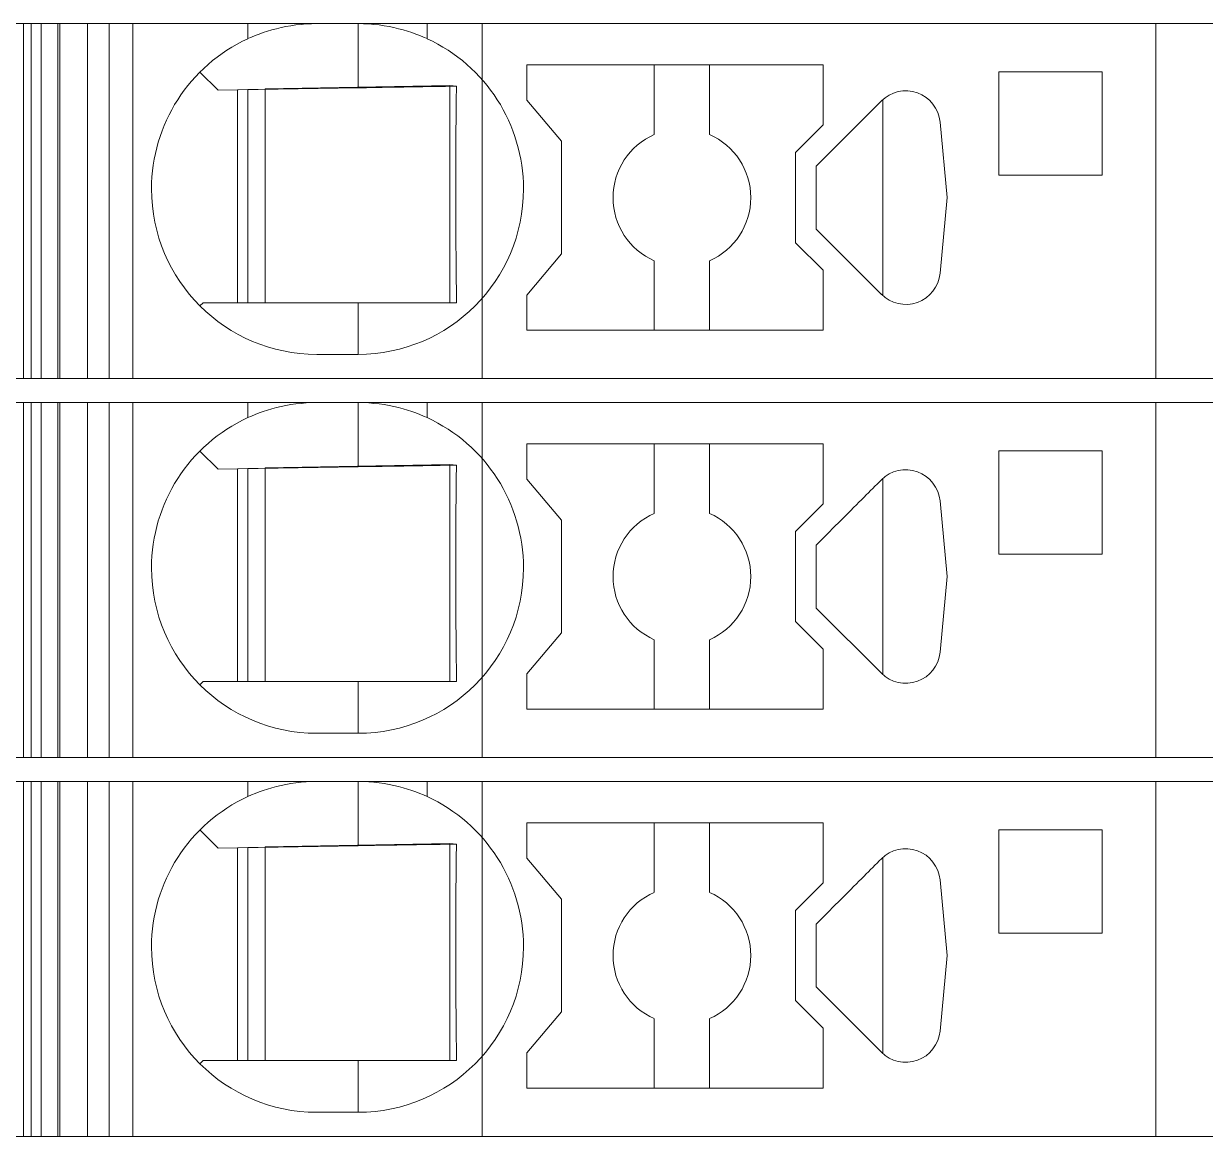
# Model space of a CAD drawing. Header units: millimetres. Extents: x 0 to 2100, y 0 to 1485.
# Drawn here: x 1240.89 to 1258.05, y 717.35 to 733.5 of the extents above; entities that cross this region are included whole.
import ezdxf
from ezdxf.enums import TextEntityAlignment as Align

# ---------------------------------------------------------------- set-up
doc = ezdxf.new("R2010")
doc.units = ezdxf.units.MM
for name, color, linetype, lineweight in [('EPLAN309', 5, 'Continuous', 5), ('EPLAN493', 5, 'Continuous', 5), ('MAIN-1', 7, 'Continuous', 5), ('MAIN-2', 7, 'Continuous', 5)]:
    doc.layers.add(name, color=color, linetype=linetype, lineweight=lineweight)
doc.styles.add('Tahoma', font='')
doc.styles.get('Tahoma').set_extended_font_data('Tahoma')

# ---------------------------------------------------------------- blocks, each defined once
blk = doc.blocks.new('EPLSYM_LibrarySPECIAL_Symbol12_Variant0_Placement8_12')
at = {"layer": 'EPLAN309', "lineweight": 13, "ltscale": 20}
blk.add_lwpolyline([(0, -5.15), (68.15, -5.15), (68.15, 0), (0, 0)], close=True, dxfattribs=at)
at = {"layer": 'EPLAN493', "color": 5, "style": 'Tahoma'}
blk.add_attdef('17_20450', text='', height=2.93475, dxfattribs=at).set_placement((0, -27.293475), align=Align.MIDDLE_RIGHT)
blk = doc.blocks.new('EPLSYM_LibrarySPECIAL_Symbol12_Variant0_Placement8_13')
at = {"layer": 'EPLAN309', "lineweight": 13, "ltscale": 20}
blk.add_lwpolyline([(0, -5.15), (68.15, -5.15), (68.15, 0), (0, 0)], close=True, dxfattribs=at)
at = {"layer": 'EPLAN493', "color": 5, "style": 'Tahoma'}
blk.add_attdef('17_20450', text='', height=2.93475, dxfattribs=at).set_placement((0, -27.293475), align=Align.MIDDLE_RIGHT)
blk = doc.blocks.new('EPLSYM_LibrarySPECIAL_Symbol12_Variant0_Placement8_14')
at = {"layer": 'EPLAN309', "lineweight": 13, "ltscale": 20}
blk.add_lwpolyline([(0, -5.15), (68.15, -5.15), (68.15, 0), (0, 0)], close=True, dxfattribs=at)
at = {"layer": 'EPLAN493', "color": 5, "style": 'Tahoma'}
blk.add_attdef('17_20450', text='', height=2.93475, dxfattribs=at).set_placement((0, -27.293475), align=Align.MIDDLE_RIGHT)

msp = doc.modelspace()

# ---------------------------------------------------------------- linework, layer by layer
at = {"layer": 'MAIN-1'}
for p, q in [((1241.001, 733.5), (1240.893, 733.5)), ((1240.893, 728.35), (1240.893, 733.5)), ((1241.001, 733.5), (1244.15, 733.5)), ((1241.001, 728.35), (1241.001, 733.5)), ((1244.15, 733.5), (1245.15, 733.5)), ((1244.15, 733.5), (1244.15, 733.282)), ((1244.631, 733.443), (1244.701, 733.458)), ((1244.701, 733.458), (1244.772, 733.47)), ((1244.772, 733.47), (1244.846, 733.481)), ((1244.846, 733.481), (1244.921, 733.489)), ((1244.921, 733.489), (1244.997, 733.495)), ((1244.997, 733.495), (1245.073, 733.499)), ((1245.073, 733.499), (1245.15, 733.5)), ((1245.75, 733.5), (1245.15, 733.5)), ((1245.827, 733.499), (1245.75, 733.5)), ((1246.75, 733.5), (1245.75, 733.5)), ((1245.75, 732.568), (1245.75, 733.5)), ((1245.903, 733.495), (1245.827, 733.499)), ((1245.979, 733.489), (1245.903, 733.495)), ((1246.054, 733.481), (1245.979, 733.489)), ((1246.128, 733.47), (1246.054, 733.481)), ((1246.199, 733.458), (1246.128, 733.47)), ((1246.269, 733.443), (1246.199, 733.458)), ((1246.75, 733.5), (1257.332, 733.5)), ((1246.75, 733.5), (1246.75, 733.282)), ((1258.05, 733.5), (1257.332, 733.5)), ((1257.332, 728.35), (1257.332, 733.5)), ((1244.15, 733.282), (1244.202, 733.305)), ((1244.202, 733.305), (1244.256, 733.327)), ((1244.256, 733.327), (1244.313, 733.349)), ((1244.313, 733.349), (1244.372, 733.37)), ((1244.372, 733.37), (1244.433, 733.39)), ((1244.433, 733.39), (1244.497, 733.409)), ((1244.497, 733.409), (1244.563, 733.427)), ((1244.563, 733.427), (1244.631, 733.443)), ((1246.337, 733.427), (1246.269, 733.443)), ((1246.403, 733.409), (1246.337, 733.427)), ((1246.467, 733.39), (1246.403, 733.409)), ((1246.528, 733.37), (1246.467, 733.39)), ((1246.587, 733.349), (1246.528, 733.37)), ((1246.644, 733.327), (1246.587, 733.349)), ((1246.698, 733.305), (1246.644, 733.327)), ((1246.75, 733.282), (1246.698, 733.305)), ((1243.453, 732.797), (1243.717, 732.533)), ((1248.2, 732.9), (1248.2, 732.389)), ((1252.5, 732.9), (1248.2, 732.9)), ((1250.05, 732.9), (1250.05, 731.892)), ((1250.85, 731.892), (1250.85, 732.9)), ((1252.5, 732.029), (1252.5, 732.9)), ((1255.05, 732.8), (1255.05, 731.3)), ((1256.55, 732.8), (1255.05, 732.8)), ((1256.55, 731.3), (1256.55, 732.8)), ((1246.858, 732.587), (1246.774, 732.586)), ((1246.94, 732.588), (1246.858, 732.587)), ((1247.02, 732.59), (1246.94, 732.588)), ((1247.099, 732.591), (1247.02, 732.59)), ((1247.079, 729.45), (1247.079, 732.591)), ((1247.176, 732.592), (1247.099, 732.591)), ((1247.176, 732.522), (1247.176, 732.592)), ((1243.717, 732.533), (1245.75, 732.568)), ((1244, 729.45), (1244, 732.538)), ((1244.15, 732.54), (1244.15, 729.45)), ((1244.4, 729.45), (1244.4, 732.545)), ((1245.87, 732.57), (1245.75, 732.568)), ((1245.987, 732.572), (1245.87, 732.57)), ((1246.1, 732.574), (1245.987, 732.572)), ((1246.209, 732.576), (1246.1, 732.574)), ((1246.313, 732.578), (1246.209, 732.576)), ((1246.412, 732.579), (1246.313, 732.578)), ((1246.507, 732.581), (1246.412, 732.579)), ((1246.599, 732.583), (1246.507, 732.581)), ((1246.688, 732.584), (1246.599, 732.583)), ((1246.774, 732.586), (1246.688, 732.584)), ((1247.174, 732.377), (1247.175, 732.45)), ((1247.175, 732.45), (1247.176, 732.522)), ((1247.173, 732.303), (1247.174, 732.377)), ((1247.173, 732.227), (1247.173, 732.303)), ((1248.7, 731.793), (1248.2, 732.389)), ((1253.221, 732.253), (1253.19, 732.222)), ((1253.252, 732.285), (1253.221, 732.253)), ((1253.284, 732.316), (1253.252, 732.285)), ((1253.315, 732.347), (1253.284, 732.316)), ((1253.346, 732.379), (1253.315, 732.347)), ((1253.367, 732.398), (1253.367, 729.552)), ((1247.171, 732.07), (1247.172, 732.149)), ((1247.172, 732.149), (1247.173, 732.227)), ((1253.058, 732.09), (1253.021, 732.053)), ((1253.094, 732.126), (1253.058, 732.09)), ((1253.127, 732.159), (1253.094, 732.126)), ((1253.158, 732.191), (1253.127, 732.159)), ((1253.19, 732.222), (1253.158, 732.191)), ((1254.302, 730.975), (1254.198, 732.072)), ((1247.169, 731.817), (1247.17, 731.904)), ((1247.17, 731.988), (1247.171, 732.07)), ((1247.17, 731.904), (1247.17, 731.988)), ((1252.1, 731.629), (1252.5, 732.029)), ((1252.902, 731.934), (1252.823, 731.856)), ((1252.943, 731.975), (1252.902, 731.934)), ((1252.983, 732.015), (1252.943, 731.975)), ((1253.021, 732.053), (1252.983, 732.015)), ((1247.169, 731.726), (1247.169, 731.817)), ((1248.7, 730.157), (1248.7, 731.793)), ((1252.742, 731.774), (1252.658, 731.69)), ((1252.823, 731.856), (1252.742, 731.774)), ((1247.168, 731.632), (1247.169, 731.726)), ((1247.168, 731.534), (1247.168, 731.632)), ((1252.1, 731.629), (1252.1, 730.321)), ((1252.572, 731.604), (1252.486, 731.518)), ((1252.658, 731.69), (1252.572, 731.604)), ((1247.167, 731.431), (1247.168, 731.534)), ((1247.167, 731.324), (1247.167, 731.431)), ((1252.486, 731.518), (1252.4, 731.432)), ((1252.4, 731.302), (1252.4, 731.432)), ((1247.167, 731.213), (1247.167, 731.324)), ((1252.4, 731.171), (1252.4, 731.302)), ((1255.05, 731.3), (1256.55, 731.3)), ((1247.167, 731.1), (1247.167, 731.213)), ((1247.167, 730.979), (1247.167, 731.1)), ((1252.4, 731.04), (1252.4, 731.171)), ((1247.167, 730.861), (1247.167, 730.979)), ((1252.4, 730.91), (1252.4, 731.04)), ((1252.4, 730.779), (1252.4, 730.91)), ((1254.198, 729.878), (1254.302, 730.975)), ((1247.167, 730.747), (1247.167, 730.861)), ((1247.168, 730.638), (1247.167, 730.747)), ((1252.4, 730.648), (1252.4, 730.779)), ((1247.168, 730.534), (1247.168, 730.638)), ((1247.169, 730.434), (1247.168, 730.534)), ((1252.4, 730.518), (1252.4, 730.648)), ((1247.169, 730.339), (1247.169, 730.434)), ((1252.4, 730.518), (1253.346, 729.571)), ((1247.17, 730.248), (1247.169, 730.339)), ((1247.171, 730.159), (1247.17, 730.248)), ((1252.5, 729.921), (1252.1, 730.321)), ((1247.172, 730.073), (1247.171, 730.159)), ((1247.172, 729.99), (1247.172, 730.073)), ((1248.2, 729.561), (1248.7, 730.157)), ((1250.05, 729.05), (1250.05, 730.058)), ((1250.85, 729.05), (1250.85, 730.058)), ((1247.173, 729.908), (1247.172, 729.99)), ((1247.174, 729.829), (1247.173, 729.908)), ((1252.5, 729.05), (1252.5, 729.921)), ((1247.175, 729.75), (1247.174, 729.829)), ((1247.176, 729.674), (1247.175, 729.75)), ((1247.176, 729.598), (1247.176, 729.674)), ((1247.177, 729.524), (1247.176, 729.598)), ((1247.178, 729.45), (1247.177, 729.524)), ((1248.2, 729.561), (1248.2, 729.05)), ((1243.5, 729.45), (1243.453, 729.403)), ((1243.5, 729.45), (1245.75, 729.45)), ((1245.75, 729.45), (1245.842, 729.45)), ((1245.75, 729.45), (1245.75, 728.7)), ((1245.842, 729.45), (1245.933, 729.45)), ((1245.933, 729.45), (1246.023, 729.45)), ((1246.023, 729.45), (1246.11, 729.45)), ((1246.11, 729.45), (1246.195, 729.45)), ((1246.195, 729.45), (1246.278, 729.45)), ((1246.278, 729.45), (1246.358, 729.45)), ((1246.358, 729.45), (1246.436, 729.45)), ((1246.436, 729.45), (1246.511, 729.45)), ((1246.511, 729.45), (1246.585, 729.45)), ((1246.585, 729.45), (1246.657, 729.45)), ((1246.657, 729.45), (1246.726, 729.45)), ((1246.726, 729.45), (1246.795, 729.45)), ((1246.795, 729.45), (1246.861, 729.45)), ((1246.861, 729.45), (1246.927, 729.45)), ((1246.927, 729.45), (1246.991, 729.45)), ((1246.991, 729.45), (1247.055, 729.45)), ((1247.055, 729.45), (1247.117, 729.45)), ((1247.117, 729.45), (1247.178, 729.45)), ((1252.5, 729.05), (1248.2, 729.05)), ((1245.75, 728.7), (1245.15, 728.7)), ((1241.001, 728.35), (1240.893, 728.35)), ((1241.001, 728.35), (1257.332, 728.35)), ((1258.05, 728.35), (1257.332, 728.35)), ((1241.001, 728), (1240.893, 728)), ((1240.893, 722.85), (1240.893, 728)), ((1241.001, 728), (1244.15, 728)), ((1241.001, 722.85), (1241.001, 728)), ((1244.15, 728), (1245.15, 728)), ((1244.15, 728), (1244.15, 727.782)), ((1244.631, 727.943), (1244.701, 727.958)), ((1244.701, 727.958), (1244.772, 727.97)), ((1244.772, 727.97), (1244.846, 727.981)), ((1244.846, 727.981), (1244.921, 727.989)), ((1244.921, 727.989), (1244.997, 727.995)), ((1244.997, 727.995), (1245.073, 727.999)), ((1245.073, 727.999), (1245.15, 728)), ((1245.75, 728), (1245.15, 728)), ((1245.827, 727.999), (1245.75, 728)), ((1246.75, 728), (1245.75, 728)), ((1245.75, 727.068), (1245.75, 728)), ((1245.903, 727.995), (1245.827, 727.999)), ((1245.979, 727.989), (1245.903, 727.995)), ((1246.054, 727.981), (1245.979, 727.989)), ((1246.128, 727.97), (1246.054, 727.981)), ((1246.199, 727.958), (1246.128, 727.97)), ((1246.269, 727.943), (1246.199, 727.958)), ((1246.75, 728), (1257.332, 728)), ((1246.75, 728), (1246.75, 727.782)), ((1258.05, 728), (1257.332, 728)), ((1257.332, 722.85), (1257.332, 728)), ((1244.15, 727.782), (1244.202, 727.805)), ((1244.202, 727.805), (1244.256, 727.827)), ((1244.256, 727.827), (1244.313, 727.849)), ((1244.313, 727.849), (1244.372, 727.87)), ((1244.372, 727.87), (1244.433, 727.89)), ((1244.433, 727.89), (1244.497, 727.909)), ((1244.497, 727.909), (1244.563, 727.927)), ((1244.563, 727.927), (1244.631, 727.943)), ((1246.337, 727.927), (1246.269, 727.943)), ((1246.403, 727.909), (1246.337, 727.927)), ((1246.467, 727.89), (1246.403, 727.909)), ((1246.528, 727.87), (1246.467, 727.89)), ((1246.587, 727.849), (1246.528, 727.87)), ((1246.644, 727.827), (1246.587, 727.849)), ((1246.698, 727.805), (1246.644, 727.827)), ((1246.75, 727.782), (1246.698, 727.805)), ((1243.453, 727.297), (1243.717, 727.033)), ((1248.2, 727.4), (1248.2, 726.889)), ((1252.5, 727.4), (1248.2, 727.4)), ((1250.05, 727.4), (1250.05, 726.392)), ((1250.85, 726.392), (1250.85, 727.4)), ((1252.5, 726.529), (1252.5, 727.4)), ((1255.05, 727.3), (1255.05, 725.8)), ((1256.55, 727.3), (1255.05, 727.3)), ((1256.55, 725.8), (1256.55, 727.3)), ((1243.717, 727.033), (1245.75, 727.068)), ((1244, 723.95), (1244, 727.038)), ((1244.15, 727.04), (1244.15, 723.95)), ((1244.4, 723.95), (1244.4, 727.045)), ((1245.87, 727.07), (1245.75, 727.068)), ((1245.987, 727.072), (1245.87, 727.07)), ((1246.1, 727.074), (1245.987, 727.072)), ((1246.209, 727.076), (1246.1, 727.074)), ((1246.313, 727.078), (1246.209, 727.076)), ((1246.412, 727.079), (1246.313, 727.078)), ((1246.507, 727.081), (1246.412, 727.079)), ((1246.599, 727.083), (1246.507, 727.081)), ((1246.688, 727.084), (1246.599, 727.083)), ((1246.774, 727.086), (1246.688, 727.084)), ((1246.858, 727.087), (1246.774, 727.086)), ((1246.94, 727.088), (1246.858, 727.087)), ((1247.02, 727.09), (1246.94, 727.088)), ((1247.099, 727.091), (1247.02, 727.09)), ((1247.079, 723.95), (1247.079, 727.091)), ((1247.176, 727.092), (1247.099, 727.091)), ((1247.174, 726.877), (1247.175, 726.95)), ((1247.175, 726.95), (1247.176, 727.022)), ((1247.176, 727.022), (1247.176, 727.092)), ((1247.173, 726.803), (1247.174, 726.877)), ((1247.173, 726.727), (1247.173, 726.803)), ((1248.7, 726.293), (1248.2, 726.889)), ((1253.221, 726.753), (1253.19, 726.722)), ((1253.252, 726.785), (1253.221, 726.753)), ((1253.284, 726.816), (1253.252, 726.785)), ((1253.315, 726.847), (1253.284, 726.816)), ((1253.346, 726.879), (1253.315, 726.847)), ((1253.367, 726.898), (1253.367, 724.052)), ((1247.171, 726.57), (1247.172, 726.649)), ((1247.172, 726.649), (1247.173, 726.727)), ((1253.058, 726.59), (1253.021, 726.553)), ((1253.094, 726.626), (1253.058, 726.59)), ((1253.127, 726.659), (1253.094, 726.626)), ((1253.158, 726.691), (1253.127, 726.659)), ((1253.19, 726.722), (1253.158, 726.691)), ((1247.17, 726.488), (1247.171, 726.57)), ((1247.17, 726.404), (1247.17, 726.488)), ((1252.1, 726.129), (1252.5, 726.529)), ((1252.902, 726.434), (1252.823, 726.356)), ((1252.943, 726.475), (1252.902, 726.434)), ((1252.983, 726.515), (1252.943, 726.475)), ((1253.021, 726.553), (1252.983, 726.515)), ((1254.302, 725.475), (1254.198, 726.572)), ((1247.169, 726.317), (1247.17, 726.404)), ((1247.169, 726.226), (1247.169, 726.317)), ((1248.7, 724.657), (1248.7, 726.293)), ((1252.742, 726.274), (1252.658, 726.19)), ((1252.823, 726.356), (1252.742, 726.274)), ((1247.168, 726.132), (1247.169, 726.226)), ((1247.168, 726.034), (1247.168, 726.132)), ((1252.1, 726.129), (1252.1, 724.821)), ((1252.572, 726.104), (1252.486, 726.018)), ((1252.658, 726.19), (1252.572, 726.104)), ((1247.167, 725.931), (1247.168, 726.034)), ((1247.167, 725.824), (1247.167, 725.931)), ((1252.486, 726.018), (1252.4, 725.932)), ((1252.4, 725.802), (1252.4, 725.932)), ((1247.167, 725.713), (1247.167, 725.824)), ((1252.4, 725.671), (1252.4, 725.802)), ((1255.05, 725.8), (1256.55, 725.8)), ((1247.167, 725.6), (1247.167, 725.713)), ((1247.167, 725.479), (1247.167, 725.6)), ((1252.4, 725.54), (1252.4, 725.671)), ((1247.167, 725.361), (1247.167, 725.479)), ((1252.4, 725.41), (1252.4, 725.54)), ((1252.4, 725.279), (1252.4, 725.41)), ((1254.198, 724.378), (1254.302, 725.475)), ((1247.167, 725.247), (1247.167, 725.361)), ((1247.168, 725.138), (1247.167, 725.247)), ((1252.4, 725.148), (1252.4, 725.279)), ((1247.168, 725.034), (1247.168, 725.138)), ((1252.4, 725.018), (1252.4, 725.148)), ((1247.169, 724.934), (1247.168, 725.034)), ((1247.169, 724.839), (1247.169, 724.934)), ((1252.4, 725.018), (1253.346, 724.071)), ((1247.17, 724.748), (1247.169, 724.839)), ((1247.171, 724.659), (1247.17, 724.748)), ((1252.5, 724.421), (1252.1, 724.821)), ((1247.172, 724.573), (1247.171, 724.659)), ((1247.172, 724.49), (1247.172, 724.573)), ((1248.2, 724.061), (1248.7, 724.657)), ((1250.05, 723.55), (1250.05, 724.558)), ((1250.85, 723.55), (1250.85, 724.558)), ((1247.173, 724.408), (1247.172, 724.49)), ((1247.174, 724.329), (1247.173, 724.408)), ((1252.5, 723.55), (1252.5, 724.421)), ((1247.175, 724.25), (1247.174, 724.329)), ((1247.176, 724.174), (1247.175, 724.25)), ((1247.176, 724.098), (1247.176, 724.174)), ((1247.177, 724.024), (1247.176, 724.098)), ((1247.178, 723.95), (1247.177, 724.024)), ((1248.2, 724.061), (1248.2, 723.55)), ((1243.5, 723.95), (1243.453, 723.903)), ((1243.5, 723.95), (1245.75, 723.95)), ((1245.75, 723.95), (1245.842, 723.95)), ((1245.75, 723.95), (1245.75, 723.2)), ((1245.842, 723.95), (1245.933, 723.95)), ((1245.933, 723.95), (1246.023, 723.95)), ((1246.023, 723.95), (1246.11, 723.95)), ((1246.11, 723.95), (1246.195, 723.95)), ((1246.195, 723.95), (1246.278, 723.95)), ((1246.278, 723.95), (1246.358, 723.95)), ((1246.358, 723.95), (1246.436, 723.95)), ((1246.436, 723.95), (1246.511, 723.95)), ((1246.511, 723.95), (1246.585, 723.95)), ((1246.585, 723.95), (1246.657, 723.95)), ((1246.657, 723.95), (1246.726, 723.95)), ((1246.726, 723.95), (1246.795, 723.95)), ((1246.795, 723.95), (1246.861, 723.95)), ((1246.861, 723.95), (1246.927, 723.95)), ((1246.927, 723.95), (1246.991, 723.95)), ((1246.991, 723.95), (1247.055, 723.95)), ((1247.055, 723.95), (1247.117, 723.95)), ((1247.117, 723.95), (1247.178, 723.95)), ((1252.5, 723.55), (1248.2, 723.55)), ((1245.75, 723.2), (1245.15, 723.2)), ((1241.001, 722.85), (1240.893, 722.85)), ((1241.001, 722.85), (1257.332, 722.85)), ((1258.05, 722.85), (1257.332, 722.85)), ((1241.001, 722.5), (1240.893, 722.5)), ((1240.893, 717.35), (1240.893, 722.5)), ((1241.001, 722.5), (1244.15, 722.5)), ((1241.001, 717.35), (1241.001, 722.5)), ((1244.15, 722.5), (1245.15, 722.5)), ((1244.15, 722.5), (1244.15, 722.282)), ((1244.701, 722.458), (1244.772, 722.47)), ((1244.772, 722.47), (1244.846, 722.481)), ((1244.846, 722.481), (1244.921, 722.489)), ((1244.921, 722.489), (1244.997, 722.495)), ((1244.997, 722.495), (1245.073, 722.499)), ((1245.073, 722.499), (1245.15, 722.5)), ((1245.75, 722.5), (1245.15, 722.5)), ((1245.827, 722.499), (1245.75, 722.5)), ((1246.75, 722.5), (1245.75, 722.5)), ((1245.75, 721.568), (1245.75, 722.5)), ((1245.903, 722.495), (1245.827, 722.499)), ((1245.979, 722.489), (1245.903, 722.495)), ((1246.054, 722.481), (1245.979, 722.489)), ((1246.128, 722.47), (1246.054, 722.481)), ((1246.199, 722.458), (1246.128, 722.47)), ((1246.75, 722.5), (1257.332, 722.5)), ((1246.75, 722.5), (1246.75, 722.282)), ((1258.05, 722.5), (1257.332, 722.5)), ((1257.332, 717.35), (1257.332, 722.5)), ((1244.15, 722.282), (1244.202, 722.305)), ((1244.202, 722.305), (1244.256, 722.327)), ((1244.256, 722.327), (1244.313, 722.349)), ((1244.313, 722.349), (1244.372, 722.37)), ((1244.372, 722.37), (1244.433, 722.39)), ((1244.433, 722.39), (1244.497, 722.409)), ((1244.497, 722.409), (1244.563, 722.427)), ((1244.563, 722.427), (1244.631, 722.443)), ((1244.631, 722.443), (1244.701, 722.458)), ((1246.269, 722.443), (1246.199, 722.458)), ((1246.337, 722.427), (1246.269, 722.443)), ((1246.403, 722.409), (1246.337, 722.427)), ((1246.467, 722.39), (1246.403, 722.409)), ((1246.528, 722.37), (1246.467, 722.39)), ((1246.587, 722.349), (1246.528, 722.37)), ((1246.644, 722.327), (1246.587, 722.349)), ((1246.698, 722.305), (1246.644, 722.327)), ((1246.75, 722.282), (1246.698, 722.305)), ((1243.453, 721.797), (1243.717, 721.533)), ((1248.2, 721.9), (1248.2, 721.389)), ((1252.5, 721.9), (1248.2, 721.9)), ((1250.05, 721.9), (1250.05, 720.892)), ((1250.85, 720.892), (1250.85, 721.9)), ((1252.5, 721.029), (1252.5, 721.9)), ((1255.05, 721.8), (1255.05, 720.3)), ((1256.55, 721.8), (1255.05, 721.8)), ((1256.55, 720.3), (1256.55, 721.8)), ((1243.717, 721.533), (1245.75, 721.568)), ((1244, 718.45), (1244, 721.538)), ((1244.15, 721.54), (1244.15, 718.45)), ((1244.4, 718.45), (1244.4, 721.545)), ((1245.87, 721.57), (1245.75, 721.568)), ((1245.987, 721.572), (1245.87, 721.57)), ((1246.1, 721.574), (1245.987, 721.572)), ((1246.209, 721.576), (1246.1, 721.574)), ((1246.313, 721.578), (1246.209, 721.576)), ((1246.412, 721.579), (1246.313, 721.578)), ((1246.507, 721.581), (1246.412, 721.579)), ((1246.599, 721.583), (1246.507, 721.581)), ((1246.688, 721.584), (1246.599, 721.583)), ((1246.774, 721.586), (1246.688, 721.584)), ((1246.858, 721.587), (1246.774, 721.586)), ((1246.94, 721.588), (1246.858, 721.587)), ((1247.02, 721.59), (1246.94, 721.588)), ((1247.099, 721.591), (1247.02, 721.59)), ((1247.079, 718.45), (1247.079, 721.591)), ((1247.176, 721.592), (1247.099, 721.591)), ((1247.174, 721.377), (1247.175, 721.45)), ((1247.175, 721.45), (1247.176, 721.522)), ((1247.176, 721.522), (1247.176, 721.592)), ((1247.173, 721.303), (1247.174, 721.377)), ((1247.173, 721.227), (1247.173, 721.303)), ((1248.7, 720.793), (1248.2, 721.389)), ((1253.252, 721.285), (1253.221, 721.253)), ((1253.284, 721.316), (1253.252, 721.285)), ((1253.315, 721.347), (1253.284, 721.316)), ((1253.346, 721.379), (1253.315, 721.347)), ((1253.367, 721.398), (1253.367, 718.552)), ((1247.171, 721.07), (1247.172, 721.149)), ((1247.172, 721.149), (1247.173, 721.227)), ((1253.094, 721.126), (1253.058, 721.09)), ((1253.127, 721.159), (1253.094, 721.126)), ((1253.158, 721.191), (1253.127, 721.159)), ((1253.19, 721.222), (1253.158, 721.191)), ((1253.221, 721.253), (1253.19, 721.222)), ((1247.17, 720.988), (1247.171, 721.07)), ((1247.17, 720.904), (1247.17, 720.988)), ((1252.1, 720.629), (1252.5, 721.029)), ((1252.902, 720.934), (1252.823, 720.856)), ((1252.943, 720.975), (1252.902, 720.934)), ((1252.983, 721.015), (1252.943, 720.975)), ((1253.021, 721.053), (1252.983, 721.015)), ((1253.058, 721.09), (1253.021, 721.053)), ((1254.302, 719.975), (1254.198, 721.072)), ((1247.169, 720.817), (1247.17, 720.904)), ((1247.169, 720.726), (1247.169, 720.817)), ((1248.7, 719.157), (1248.7, 720.793)), ((1252.742, 720.774), (1252.658, 720.69)), ((1252.823, 720.856), (1252.742, 720.774)), ((1247.168, 720.632), (1247.169, 720.726)), ((1247.168, 720.534), (1247.168, 720.632)), ((1252.1, 720.629), (1252.1, 719.321)), ((1252.572, 720.604), (1252.486, 720.518)), ((1252.658, 720.69), (1252.572, 720.604)), ((1247.167, 720.431), (1247.168, 720.534)), ((1247.167, 720.324), (1247.167, 720.431)), ((1252.486, 720.518), (1252.4, 720.432)), ((1252.4, 720.302), (1252.4, 720.432)), ((1247.167, 720.213), (1247.167, 720.324)), ((1252.4, 720.171), (1252.4, 720.302)), ((1255.05, 720.3), (1256.55, 720.3)), ((1247.167, 720.1), (1247.167, 720.213)), ((1247.167, 719.979), (1247.167, 720.1)), ((1252.4, 720.04), (1252.4, 720.171)), ((1247.167, 719.861), (1247.167, 719.979)), ((1252.4, 719.91), (1252.4, 720.04)), ((1252.4, 719.779), (1252.4, 719.91)), ((1254.198, 718.878), (1254.302, 719.975)), ((1247.167, 719.747), (1247.167, 719.861)), ((1247.168, 719.638), (1247.167, 719.747)), ((1252.4, 719.648), (1252.4, 719.779)), ((1247.168, 719.534), (1247.168, 719.638)), ((1252.4, 719.518), (1252.4, 719.648)), ((1247.169, 719.434), (1247.168, 719.534)), ((1247.169, 719.339), (1247.169, 719.434)), ((1252.4, 719.518), (1253.346, 718.571)), ((1247.17, 719.248), (1247.169, 719.339)), ((1247.171, 719.159), (1247.17, 719.248)), ((1252.5, 718.921), (1252.1, 719.321)), ((1247.172, 719.073), (1247.171, 719.159)), ((1247.172, 718.99), (1247.172, 719.073)), ((1248.2, 718.561), (1248.7, 719.157)), ((1250.05, 718.05), (1250.05, 719.058)), ((1250.85, 718.05), (1250.85, 719.058)), ((1247.173, 718.908), (1247.172, 718.99)), ((1247.174, 718.829), (1247.173, 718.908)), ((1252.5, 718.05), (1252.5, 718.921)), ((1247.175, 718.75), (1247.174, 718.829)), ((1247.176, 718.674), (1247.175, 718.75)), ((1247.176, 718.598), (1247.176, 718.674)), ((1247.177, 718.524), (1247.176, 718.598)), ((1247.178, 718.45), (1247.177, 718.524)), ((1248.2, 718.561), (1248.2, 718.05)), ((1243.5, 718.45), (1243.453, 718.403)), ((1243.5, 718.45), (1245.75, 718.45)), ((1245.75, 718.45), (1245.842, 718.45)), ((1245.75, 718.45), (1245.75, 717.7)), ((1245.842, 718.45), (1245.933, 718.45)), ((1245.933, 718.45), (1246.023, 718.45)), ((1246.023, 718.45), (1246.11, 718.45)), ((1246.11, 718.45), (1246.195, 718.45)), ((1246.195, 718.45), (1246.278, 718.45)), ((1246.278, 718.45), (1246.358, 718.45)), ((1246.358, 718.45), (1246.436, 718.45)), ((1246.436, 718.45), (1246.511, 718.45)), ((1246.511, 718.45), (1246.585, 718.45)), ((1246.585, 718.45), (1246.657, 718.45)), ((1246.657, 718.45), (1246.726, 718.45)), ((1246.726, 718.45), (1246.795, 718.45)), ((1246.795, 718.45), (1246.861, 718.45)), ((1246.861, 718.45), (1246.927, 718.45)), ((1246.927, 718.45), (1246.991, 718.45)), ((1246.991, 718.45), (1247.055, 718.45)), ((1247.055, 718.45), (1247.117, 718.45)), ((1247.117, 718.45), (1247.178, 718.45)), ((1252.5, 718.05), (1248.2, 718.05)), ((1245.75, 717.7), (1245.15, 717.7)), ((1241.001, 717.35), (1240.893, 717.35)), ((1241.001, 717.35), (1257.332, 717.35)), ((1258.05, 717.35), (1257.332, 717.35))]:
    msp.add_line(p, q, dxfattribs=at)
for centre, radius, start, end in [((1245.15, 731.1), 2.4, 114.6244, 180), ((1245.75, 731.1), 2.4, 0, 65.3756), ((1253.7, 732.025), 0.5, 5.4404, 135), ((1250.45, 730.975), 1, 113.5782, 180), ((1250.45, 730.975), 1, 0, 66.4218), ((1245.15, 731.1), 2.4, 180, 270), ((1245.75, 731.1), 2.4, 270, 0), ((1250.45, 730.975), 1, 180, 246.4218), ((1250.45, 730.975), 1, 293.5782, 0), ((1253.7, 729.925), 0.5, 225, 354.5596), ((1245.15, 725.6), 2.4, 114.6244, 180), ((1245.75, 725.6), 2.4, 0, 65.3756), ((1253.7, 726.525), 0.5, 5.4404, 135), ((1250.45, 725.475), 1, 113.5782, 180), ((1250.45, 725.475), 1, 0, 66.4218), ((1245.15, 725.6), 2.4, 180, 270), ((1245.75, 725.6), 2.4, 270, 0), ((1250.45, 725.475), 1, 180, 246.4218), ((1250.45, 725.475), 1, 293.5782, 0), ((1253.7, 724.425), 0.5, 225, 354.5596), ((1245.15, 720.1), 2.4, 114.6244, 180), ((1245.75, 720.1), 2.4, 0, 65.3756), ((1253.7, 721.025), 0.5, 5.4404, 135), ((1250.45, 719.975), 1, 113.5782, 180), ((1250.45, 719.975), 1, 0, 66.4218), ((1245.15, 720.1), 2.4, 180, 270), ((1245.75, 720.1), 2.4, 270, 0), ((1250.45, 719.975), 1, 180, 246.4218), ((1250.45, 719.975), 1, 293.5782, 0), ((1253.7, 718.925), 0.5, 225, 354.5596)]:
    msp.add_arc(centre, radius, start, end, dxfattribs=at)
at = {"layer": 'MAIN-2'}
for p, q in [((1241.15, 733.5), (1241.15, 728.35)), ((1241.389, 728.35), (1241.389, 733.5)), ((1241.417, 733.5), (1241.417, 728.35)), ((1241.82, 733.5), (1241.82, 728.35)), ((1242.136, 728.35), (1242.136, 733.5)), ((1242.481, 733.5), (1242.481, 728.35)), ((1247.55, 728.35), (1247.55, 733.5)), ((1244.4, 732.553), (1247.079, 732.6)), ((1247.079, 732.6), (1247.176, 732.592)), ((1247.079, 732.591), (1247.079, 732.6)), ((1243.717, 732.533), (1244, 732.538)), ((1244.15, 732.542), (1244, 732.539)), ((1244, 732.539), (1244, 732.538)), ((1244, 732.538), (1244, 732.538)), ((1244.4, 732.548), (1244.15, 732.543)), ((1244.15, 732.542), (1244.15, 732.543)), ((1244.15, 732.542), (1244.15, 732.54)), ((1244.4, 732.548), (1244.4, 732.553)), ((1244.4, 732.545), (1244.4, 732.548)), ((1244.15, 729.45), (1244.15, 729.45)), ((1244.4, 729.45), (1244.4, 729.45)), ((1241.15, 728), (1241.15, 722.85)), ((1241.389, 722.85), (1241.389, 728)), ((1241.417, 728), (1241.417, 722.85)), ((1241.82, 728), (1241.82, 722.85)), ((1242.136, 722.85), (1242.136, 728)), ((1242.481, 728), (1242.481, 722.85)), ((1247.55, 722.85), (1247.55, 728)), ((1244.4, 727.053), (1247.079, 727.1)), ((1247.079, 727.1), (1247.176, 727.092)), ((1247.079, 727.091), (1247.079, 727.1)), ((1243.717, 727.033), (1244, 727.038)), ((1244.15, 727.042), (1244, 727.039)), ((1244, 727.039), (1244, 727.038)), ((1244, 727.038), (1244, 727.038)), ((1244.4, 727.048), (1244.15, 727.043)), ((1244.15, 727.042), (1244.15, 727.043)), ((1244.15, 727.042), (1244.15, 727.04)), ((1244.4, 727.048), (1244.4, 727.053)), ((1244.4, 727.045), (1244.4, 727.048)), ((1244.15, 723.95), (1244.15, 723.95)), ((1244.4, 723.95), (1244.4, 723.95)), ((1241.15, 722.5), (1241.15, 717.35)), ((1241.389, 717.35), (1241.389, 722.5)), ((1241.417, 722.5), (1241.417, 717.35)), ((1241.82, 722.5), (1241.82, 717.35)), ((1242.136, 717.35), (1242.136, 722.5)), ((1242.481, 722.5), (1242.481, 717.35)), ((1247.55, 717.35), (1247.55, 722.5)), ((1243.717, 721.533), (1244, 721.538)), ((1244.15, 721.542), (1244, 721.539)), ((1244, 721.539), (1244, 721.538)), ((1244, 721.538), (1244, 721.538)), ((1244.4, 721.548), (1244.15, 721.543)), ((1244.15, 721.542), (1244.15, 721.543)), ((1244.15, 721.542), (1244.15, 721.54)), ((1244.4, 721.553), (1247.079, 721.6)), ((1244.4, 721.548), (1244.4, 721.553)), ((1244.4, 721.545), (1244.4, 721.548)), ((1247.079, 721.6), (1247.176, 721.592)), ((1247.079, 721.591), (1247.079, 721.6)), ((1244.15, 718.45), (1244.15, 718.45)), ((1244.4, 718.45), (1244.4, 718.45))]:
    msp.add_line(p, q, dxfattribs=at)

# ---------------------------------------------------------------- block references
for name, p in [('EPLSYM_LibrarySPECIAL_Symbol12_Variant0_Placement8_12', (1222, 733.5)), ('EPLSYM_LibrarySPECIAL_Symbol12_Variant0_Placement8_13', (1222, 728)), ('EPLSYM_LibrarySPECIAL_Symbol12_Variant0_Placement8_14', (1222, 722.5))]:
    msp.add_blockref(name, p)

doc.saveas('drawing.dxf')
